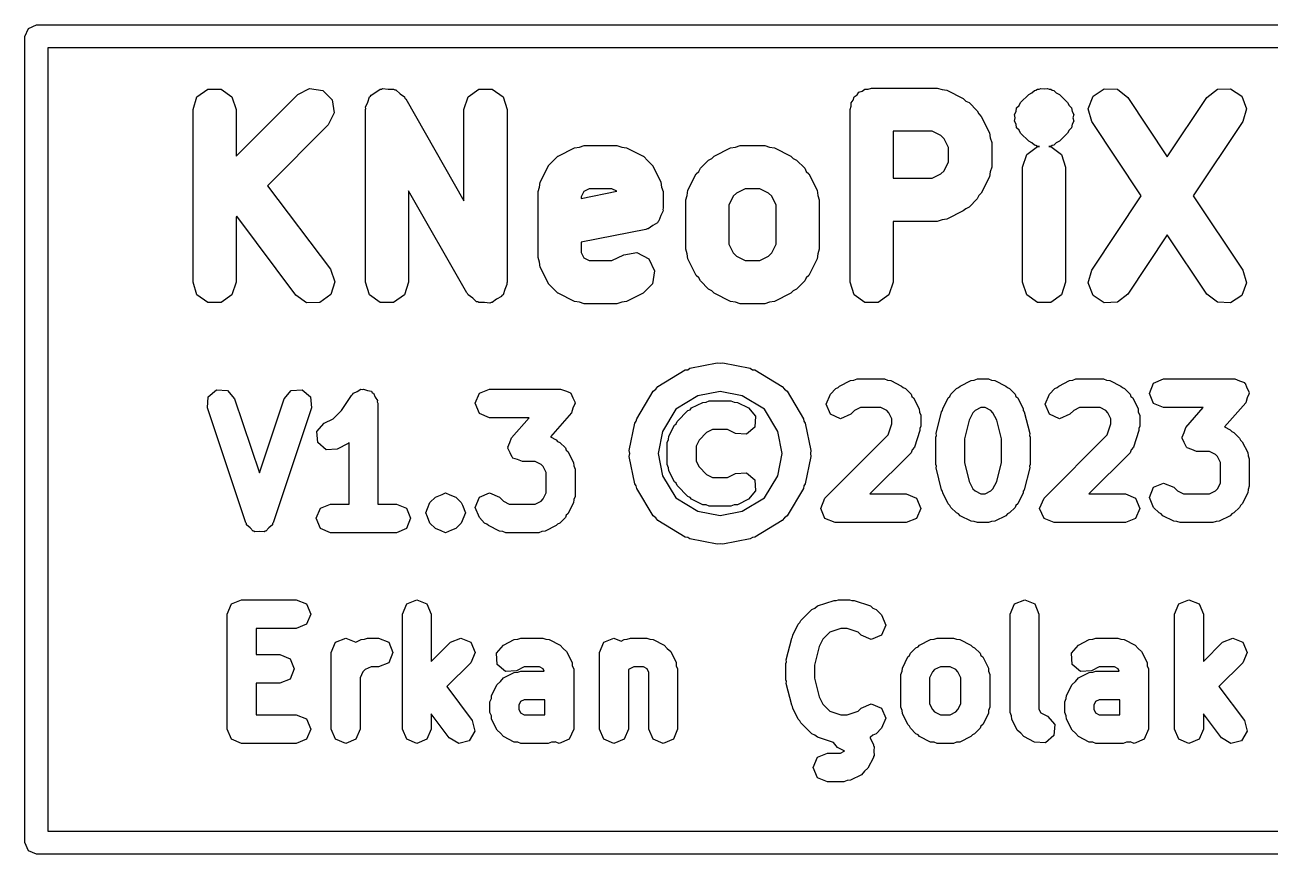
# Model space of a CAD drawing. Extents: x 111.8 to 136.4, y -131 to -94.3.
# Drawn here: x 119.73 to 125.15, y -110.8 to -107.19 of the extents above; entities that cross this region are included whole.
import ezdxf

# ---------------------------------------------------------------- set-up
doc = ezdxf.new("R2010")
doc.units = 0
doc.layers.add('BLACK', color=7, linetype='CONTINUOUS')

msp = doc.modelspace()

# ---------------------------------------------------------------- linework, layer by layer
at = {"layer": 'BLACK', "linetype": 'CONTINUOUS'}
for p, q in [((119.75, -107.206), (119.785, -107.191)), ((119.785, -107.191), (128.4, -107.191)), ((119.735, -107.241), (119.75, -107.206)), ((119.735, -110.746), (119.735, -107.241)), ((119.835, -107.291), (119.835, -110.696)), ((128.35, -107.291), (119.835, -107.291)), ((120.922, -107.493), (120.973, -107.467)), ((120.973, -107.467), (121.03, -107.476)), ((121.286, -107.47), (121.29, -107.467)), ((121.29, -107.467), (121.314, -107.47)), ((123.402, -107.47), (123.416, -107.466)), ((123.416, -107.466), (123.702, -107.466)), ((123.702, -107.466), (123.723, -107.472)), ((124.145, -107.47), (124.152, -107.467)), ((124.152, -107.467), (124.166, -107.469)), ((124.166, -107.469), (124.181, -107.467)), ((124.181, -107.467), (124.188, -107.47)), ((120.466, -107.559), (120.483, -107.504)), ((120.483, -107.504), (120.53, -107.47)), ((120.53, -107.47), (120.588, -107.47)), ((120.588, -107.47), (120.635, -107.504)), ((120.635, -107.504), (120.653, -107.559)), ((120.653, -107.762), (120.922, -107.493)), ((121.03, -107.476), (121.071, -107.517)), ((121.071, -107.517), (121.08, -107.574)), ((121.226, -107.527), (121.233, -107.504)), ((121.233, -107.504), (121.238, -107.501)), ((121.238, -107.501), (121.24, -107.496)), ((121.24, -107.496), (121.261, -107.484)), ((121.261, -107.484), (121.28, -107.47)), ((121.28, -107.47), (121.286, -107.47)), ((121.314, -107.47), (121.338, -107.47)), ((121.338, -107.47), (121.343, -107.473)), ((121.343, -107.473), (121.348, -107.474)), ((121.348, -107.474), (121.366, -107.49)), ((121.366, -107.49), (121.385, -107.504)), ((121.385, -107.504), (121.387, -107.509)), ((121.387, -107.509), (121.391, -107.513)), ((121.391, -107.513), (121.644, -107.956)), ((121.644, -107.559), (121.662, -107.504)), ((121.662, -107.504), (121.709, -107.47)), ((121.709, -107.47), (121.767, -107.47)), ((121.767, -107.47), (121.814, -107.504)), ((121.814, -107.504), (121.832, -107.559)), ((123.327, -107.53), (123.336, -107.518)), ((123.336, -107.518), (123.341, -107.504)), ((123.341, -107.504), (123.353, -107.495)), ((123.353, -107.495), (123.361, -107.483)), ((123.361, -107.483), (123.375, -107.479)), ((123.375, -107.479), (123.387, -107.47)), ((123.387, -107.47), (123.402, -107.47)), ((123.723, -107.472), (123.744, -107.475)), ((123.744, -107.475), (123.815, -107.511)), ((123.815, -107.511), (123.826, -107.522)), ((123.826, -107.522), (123.84, -107.529)), ((124.064, -107.529), (124.1, -107.493)), ((124.1, -107.493), (124.113, -107.486)), ((124.113, -107.486), (124.124, -107.476)), ((124.124, -107.476), (124.131, -107.475)), ((124.131, -107.475), (124.137, -107.47)), ((124.137, -107.47), (124.145, -107.47)), ((124.188, -107.47), (124.195, -107.47)), ((124.195, -107.47), (124.202, -107.475)), ((124.202, -107.475), (124.209, -107.476)), ((124.209, -107.476), (124.219, -107.486)), ((124.219, -107.486), (124.233, -107.493)), ((124.233, -107.493), (124.268, -107.529)), ((124.358, -107.556), (124.379, -107.501)), ((124.379, -107.501), (124.427, -107.469)), ((124.427, -107.469), (124.485, -107.471)), ((124.485, -107.471), (124.53, -107.507)), ((124.53, -107.507), (124.702, -107.765)), ((124.702, -107.765), (124.874, -107.507)), ((124.874, -107.507), (124.92, -107.471)), ((124.92, -107.471), (124.977, -107.469)), ((124.977, -107.469), (125.026, -107.501)), ((125.026, -107.501), (125.046, -107.556)), ((120.466, -108.309), (120.466, -107.559)), ((120.653, -107.559), (120.653, -107.762)), ((121.08, -107.574), (121.054, -107.626)), ((121.216, -107.549), (121.226, -107.527)), ((121.217, -107.554), (121.216, -107.549)), ((121.216, -107.559), (121.217, -107.554)), ((121.216, -108.309), (121.216, -107.559)), ((121.644, -107.956), (121.644, -107.559)), ((121.832, -107.559), (121.832, -108.309)), ((123.323, -107.559), (123.327, -107.545)), ((123.323, -108.309), (123.323, -107.559)), ((123.327, -107.545), (123.327, -107.53)), ((123.84, -107.529), (123.876, -107.564)), ((123.876, -107.564), (123.882, -107.578)), ((124.038, -107.58), (124.045, -107.567)), ((124.045, -107.567), (124.047, -107.552)), ((124.047, -107.552), (124.058, -107.542)), ((124.058, -107.542), (124.064, -107.529)), ((124.268, -107.529), (124.275, -107.542)), ((124.275, -107.542), (124.286, -107.552)), ((124.286, -107.552), (124.288, -107.567)), ((124.288, -107.567), (124.295, -107.58)), ((124.374, -107.611), (124.358, -107.556)), ((125.046, -107.556), (125.03, -107.611)), ((121.054, -107.626), (120.79, -107.89)), ((123.882, -107.578), (123.893, -107.589)), ((123.893, -107.589), (123.929, -107.66)), ((124.04, -107.595), (124.038, -107.58)), ((124.038, -107.61), (124.04, -107.595)), ((124.045, -107.623), (124.038, -107.61)), ((124.047, -107.638), (124.045, -107.623)), ((124.288, -107.623), (124.286, -107.638)), ((124.295, -107.61), (124.288, -107.623)), ((124.295, -107.58), (124.292, -107.595)), ((124.292, -107.595), (124.295, -107.61)), ((124.589, -107.934), (124.374, -107.611)), ((125.03, -107.611), (124.815, -107.934)), ((123.51, -107.653), (123.51, -107.858)), ((123.68, -107.653), (123.51, -107.653)), ((123.718, -107.672), (123.68, -107.653)), ((123.732, -107.686), (123.718, -107.672)), ((123.929, -107.66), (123.932, -107.682)), ((123.932, -107.682), (123.939, -107.702)), ((124.058, -107.648), (124.047, -107.638)), ((124.064, -107.661), (124.058, -107.648)), ((124.1, -107.697), (124.064, -107.661)), ((124.268, -107.661), (124.233, -107.697)), ((124.275, -107.648), (124.268, -107.661)), ((124.286, -107.638), (124.275, -107.648)), ((122.053, -107.761), (122.124, -107.725)), ((122.124, -107.725), (122.146, -107.722)), ((122.146, -107.722), (122.166, -107.716)), ((122.166, -107.716), (122.309, -107.716)), ((122.309, -107.716), (122.33, -107.722)), ((122.33, -107.722), (122.351, -107.725)), ((122.351, -107.725), (122.423, -107.761)), ((122.732, -107.761), (122.803, -107.725)), ((122.803, -107.725), (122.824, -107.722)), ((122.824, -107.722), (122.845, -107.716)), ((122.845, -107.716), (122.952, -107.716)), ((122.952, -107.716), (122.973, -107.722)), ((122.973, -107.722), (122.994, -107.725)), ((122.994, -107.725), (123.065, -107.761)), ((123.751, -107.724), (123.732, -107.686)), ((123.751, -107.787), (123.751, -107.724)), ((123.939, -107.702), (123.939, -107.809)), ((124.091, -107.754), (124.137, -107.72)), ((124.113, -107.704), (124.1, -107.697)), ((124.124, -107.714), (124.113, -107.704)), ((124.131, -107.715), (124.124, -107.714)), ((124.137, -107.72), (124.131, -107.715)), ((124.137, -107.72), (124.146, -107.72)), ((124.145, -107.72), (124.137, -107.72)), ((124.146, -107.72), (124.145, -107.72)), ((124.188, -107.72), (124.187, -107.72)), ((124.187, -107.72), (124.195, -107.72)), ((124.195, -107.72), (124.188, -107.72)), ((124.202, -107.715), (124.195, -107.72)), ((124.195, -107.72), (124.242, -107.754)), ((124.209, -107.714), (124.202, -107.715)), ((124.219, -107.704), (124.209, -107.714)), ((124.233, -107.697), (124.219, -107.704)), ((122.012, -107.802), (122.032, -107.782)), ((122.032, -107.782), (122.052, -107.762)), ((122.052, -107.762), (122.053, -107.762)), ((122.053, -107.762), (122.053, -107.761)), ((122.423, -107.761), (122.423, -107.762)), ((122.423, -107.762), (122.424, -107.762)), ((122.424, -107.762), (122.444, -107.782)), ((122.444, -107.782), (122.464, -107.802)), ((122.672, -107.814), (122.707, -107.779)), ((122.707, -107.779), (122.721, -107.772)), ((122.721, -107.772), (122.732, -107.761)), ((123.065, -107.761), (123.076, -107.772)), ((123.076, -107.772), (123.09, -107.779)), ((123.09, -107.779), (123.126, -107.814)), ((123.732, -107.825), (123.751, -107.787)), ((124.073, -107.809), (124.091, -107.754)), ((124.242, -107.754), (124.26, -107.809)), ((121.975, -107.875), (122.011, -107.803)), ((122.011, -107.803), (122.012, -107.803)), ((122.012, -107.803), (122.012, -107.802)), ((122.464, -107.802), (122.464, -107.803)), ((122.464, -107.803), (122.465, -107.803)), ((122.465, -107.803), (122.5, -107.875)), ((122.618, -107.91), (122.654, -107.839)), ((122.654, -107.839), (122.665, -107.828)), ((122.665, -107.828), (122.672, -107.814)), ((123.126, -107.814), (123.132, -107.828)), ((123.132, -107.828), (123.143, -107.839)), ((123.143, -107.839), (123.179, -107.91)), ((123.68, -107.858), (123.718, -107.839)), ((123.718, -107.839), (123.732, -107.825)), ((123.932, -107.83), (123.929, -107.851)), ((123.939, -107.809), (123.932, -107.83)), ((124.073, -108.309), (124.073, -107.809)), ((124.26, -107.809), (124.26, -108.309)), ((120.79, -107.89), (121.063, -108.253)), ((121.966, -107.916), (121.972, -107.896)), ((121.972, -107.896), (121.975, -107.875)), ((122.5, -107.875), (122.503, -107.896)), ((122.503, -107.896), (122.51, -107.916)), ((123.51, -107.858), (123.68, -107.858)), ((123.929, -107.851), (123.893, -107.923)), ((121.656, -108.356), (121.403, -107.912)), ((121.403, -107.912), (121.403, -108.309)), ((121.966, -108.202), (121.966, -107.916)), ((122.153, -107.945), (122.309, -107.914)), ((122.165, -107.915), (122.153, -107.939)), ((122.153, -107.939), (122.153, -107.945)), ((122.189, -107.903), (122.165, -107.915)), ((122.287, -107.903), (122.189, -107.903)), ((122.309, -107.914), (122.287, -107.903)), ((122.51, -107.916), (122.51, -107.988)), ((122.608, -107.952), (122.615, -107.932)), ((122.608, -108.166), (122.608, -107.952)), ((122.615, -107.932), (122.618, -107.91)), ((122.815, -107.936), (122.796, -107.974)), ((122.829, -107.922), (122.815, -107.936)), ((122.867, -107.903), (122.829, -107.922)), ((122.93, -107.903), (122.867, -107.903)), ((122.968, -107.922), (122.93, -107.903)), ((122.982, -107.936), (122.968, -107.922)), ((123.001, -107.974), (122.982, -107.936)), ((123.179, -107.91), (123.182, -107.932)), ((123.182, -107.932), (123.189, -107.952)), ((123.189, -107.952), (123.189, -108.166)), ((123.876, -107.947), (123.84, -107.983)), ((123.882, -107.933), (123.876, -107.947)), ((123.893, -107.923), (123.882, -107.933)), ((124.374, -108.257), (124.589, -107.934)), ((124.815, -107.934), (125.03, -108.257)), ((122.51, -107.999), (122.5, -108.02)), ((122.51, -107.988), (122.508, -107.993)), ((122.508, -107.993), (122.51, -107.999)), ((122.796, -107.974), (122.796, -108.144)), ((123.001, -108.144), (123.001, -107.974)), ((123.815, -108), (123.744, -108.036)), ((123.826, -107.99), (123.815, -108)), ((123.84, -107.983), (123.826, -107.99)), ((120.656, -108.023), (120.653, -108.027)), ((120.653, -108.027), (120.653, -108.309)), ((120.913, -108.366), (120.656, -108.023)), ((122.465, -108.063), (122.445, -108.077)), ((122.485, -108.051), (122.465, -108.063)), ((122.488, -108.046), (122.485, -108.051)), ((122.492, -108.043), (122.488, -108.046)), ((122.5, -108.02), (122.492, -108.043)), ((123.702, -108.046), (123.51, -108.046)), ((123.51, -108.046), (123.51, -108.309)), ((123.723, -108.039), (123.702, -108.046)), ((123.744, -108.036), (123.723, -108.039)), ((122.435, -108.08), (122.153, -108.136)), ((122.44, -108.077), (122.435, -108.08)), ((122.445, -108.077), (122.44, -108.077)), ((124.702, -108.103), (124.53, -108.361)), ((124.874, -108.361), (124.702, -108.103)), ((122.153, -108.136), (122.153, -108.18)), ((122.615, -108.187), (122.608, -108.166)), ((122.796, -108.144), (122.815, -108.182)), ((122.982, -108.182), (123.001, -108.144)), ((123.189, -108.166), (123.182, -108.187)), ((121.972, -108.223), (121.966, -108.202)), ((121.975, -108.244), (121.972, -108.223)), ((122.153, -108.18), (122.165, -108.204)), ((122.165, -108.204), (122.189, -108.216)), ((122.189, -108.216), (122.287, -108.216)), ((122.287, -108.216), (122.339, -108.19)), ((122.339, -108.19), (122.396, -108.181)), ((122.396, -108.181), (122.448, -108.208)), ((122.448, -108.208), (122.473, -108.26)), ((122.618, -108.208), (122.615, -108.187)), ((122.654, -108.28), (122.618, -108.208)), ((122.815, -108.182), (122.829, -108.197)), ((122.829, -108.197), (122.867, -108.216)), ((122.867, -108.216), (122.93, -108.216)), ((122.93, -108.216), (122.968, -108.197)), ((122.968, -108.197), (122.982, -108.182)), ((123.179, -108.208), (123.143, -108.28)), ((123.182, -108.187), (123.179, -108.208)), ((121.063, -108.253), (121.082, -108.308)), ((122.011, -108.315), (121.975, -108.244)), ((122.473, -108.26), (122.464, -108.317)), ((122.665, -108.291), (122.654, -108.28)), ((123.143, -108.28), (123.132, -108.291)), ((124.358, -108.313), (124.374, -108.257)), ((125.03, -108.257), (125.046, -108.313)), ((120.483, -108.364), (120.466, -108.309)), ((120.653, -108.309), (120.635, -108.364)), ((121.082, -108.308), (121.065, -108.363)), ((121.233, -108.364), (121.216, -108.309)), ((121.403, -108.309), (121.385, -108.364)), ((121.831, -108.319), (121.821, -108.341)), ((121.832, -108.309), (121.83, -108.314)), ((121.83, -108.314), (121.831, -108.319)), ((122.012, -108.316), (122.011, -108.315)), ((122.012, -108.317), (122.012, -108.316)), ((122.032, -108.337), (122.012, -108.317)), ((122.464, -108.317), (122.423, -108.357)), ((122.672, -108.304), (122.665, -108.291)), ((122.707, -108.34), (122.672, -108.304)), ((123.126, -108.304), (123.09, -108.34)), ((123.132, -108.291), (123.126, -108.304)), ((123.341, -108.364), (123.323, -108.309)), ((123.51, -108.309), (123.492, -108.364)), ((124.091, -108.364), (124.073, -108.309)), ((124.26, -108.309), (124.242, -108.364)), ((124.379, -108.367), (124.358, -108.313)), ((125.046, -108.313), (125.026, -108.367)), ((120.53, -108.398), (120.483, -108.364)), ((120.635, -108.364), (120.588, -108.398)), ((120.96, -108.399), (120.913, -108.366)), ((121.065, -108.363), (121.018, -108.398)), ((121.28, -108.398), (121.233, -108.364)), ((121.385, -108.364), (121.338, -108.398)), ((121.66, -108.359), (121.656, -108.356)), ((121.662, -108.364), (121.66, -108.359)), ((121.682, -108.379), (121.662, -108.364)), ((121.699, -108.395), (121.682, -108.379)), ((121.786, -108.384), (121.767, -108.398)), ((121.807, -108.372), (121.786, -108.384)), ((121.809, -108.367), (121.807, -108.372)), ((121.814, -108.364), (121.809, -108.367)), ((121.821, -108.341), (121.814, -108.364)), ((122.052, -108.357), (122.032, -108.337)), ((122.053, -108.357), (122.052, -108.357)), ((122.125, -108.393), (122.053, -108.357)), ((122.053, -108.357), (122.053, -108.357)), ((122.423, -108.357), (122.351, -108.393)), ((122.721, -108.347), (122.707, -108.34)), ((122.732, -108.357), (122.721, -108.347)), ((122.803, -108.393), (122.732, -108.357)), ((123.065, -108.357), (122.994, -108.393)), ((123.076, -108.347), (123.065, -108.357)), ((123.09, -108.34), (123.076, -108.347)), ((123.387, -108.398), (123.341, -108.364)), ((123.492, -108.364), (123.445, -108.398)), ((124.137, -108.398), (124.091, -108.364)), ((124.242, -108.364), (124.195, -108.398)), ((124.427, -108.4), (124.379, -108.367)), ((124.53, -108.361), (124.485, -108.397)), ((124.92, -108.397), (124.874, -108.361)), ((125.026, -108.367), (124.977, -108.4)), ((120.588, -108.398), (120.53, -108.398)), ((121.018, -108.398), (120.96, -108.399)), ((121.338, -108.398), (121.28, -108.398)), ((121.705, -108.395), (121.699, -108.395)), ((121.709, -108.398), (121.705, -108.395)), ((121.733, -108.398), (121.709, -108.398)), ((121.757, -108.401), (121.733, -108.398)), ((121.762, -108.398), (121.757, -108.401)), ((121.767, -108.398), (121.762, -108.398)), ((122.146, -108.396), (122.125, -108.393)), ((122.166, -108.403), (122.146, -108.396)), ((122.309, -108.403), (122.166, -108.403)), ((122.33, -108.396), (122.309, -108.403)), ((122.351, -108.393), (122.33, -108.396)), ((122.824, -108.396), (122.803, -108.393)), ((122.845, -108.403), (122.824, -108.396)), ((122.952, -108.403), (122.845, -108.403)), ((122.973, -108.396), (122.952, -108.403)), ((122.994, -108.393), (122.973, -108.396)), ((123.445, -108.398), (123.387, -108.398)), ((124.195, -108.398), (124.137, -108.398)), ((124.485, -108.397), (124.427, -108.4)), ((124.977, -108.4), (124.92, -108.397)), ((122.487, -108.763), (122.606, -108.691)), ((122.606, -108.691), (122.617, -108.69)), ((122.617, -108.69), (122.626, -108.684)), ((122.626, -108.684), (122.745, -108.66)), ((122.745, -108.66), (122.758, -108.662)), ((122.758, -108.662), (122.77, -108.66)), ((122.77, -108.66), (122.889, -108.684)), ((122.889, -108.684), (122.898, -108.69)), ((122.898, -108.69), (122.909, -108.691)), ((122.909, -108.691), (123.028, -108.763)), ((122.478, -108.775), (122.487, -108.763)), ((123.028, -108.763), (123.037, -108.775)), ((123.271, -108.768), (123.277, -108.761)), ((123.277, -108.761), (123.325, -108.737)), ((123.325, -108.737), (123.339, -108.736)), ((123.339, -108.736), (123.353, -108.73)), ((123.353, -108.73), (123.472, -108.73)), ((123.472, -108.73), (123.485, -108.736)), ((123.485, -108.736), (123.5, -108.737)), ((123.5, -108.737), (123.547, -108.761)), ((123.547, -108.761), (123.554, -108.768)), ((123.794, -108.768), (123.801, -108.761)), ((123.801, -108.761), (123.849, -108.737)), ((123.849, -108.737), (123.863, -108.736)), ((123.863, -108.736), (123.877, -108.73)), ((123.877, -108.73), (123.924, -108.73)), ((123.924, -108.73), (123.938, -108.736)), ((123.938, -108.736), (123.952, -108.737)), ((123.952, -108.737), (124, -108.761)), ((124, -108.761), (124.007, -108.768)), ((124.223, -108.768), (124.23, -108.761)), ((124.23, -108.761), (124.277, -108.737)), ((124.277, -108.737), (124.292, -108.736)), ((124.292, -108.736), (124.305, -108.73)), ((124.305, -108.73), (124.424, -108.73)), ((124.424, -108.73), (124.438, -108.736)), ((124.438, -108.736), (124.452, -108.737)), ((124.452, -108.737), (124.5, -108.761)), ((124.5, -108.761), (124.507, -108.768)), ((124.624, -108.793), (124.642, -108.748)), ((124.642, -108.748), (124.686, -108.73)), ((124.686, -108.73), (124.996, -108.73)), ((124.996, -108.73), (125.016, -108.739)), ((125.016, -108.739), (125.037, -108.746)), ((125.037, -108.746), (125.038, -108.748)), ((125.038, -108.748), (125.04, -108.748)), ((125.04, -108.748), (125.048, -108.769)), ((120.529, -108.856), (120.532, -108.808)), ((120.532, -108.808), (120.568, -108.777)), ((120.568, -108.777), (120.616, -108.78)), ((120.616, -108.78), (120.647, -108.816)), ((120.647, -108.816), (120.755, -109.139)), ((120.755, -109.139), (120.862, -108.816)), ((120.862, -108.816), (120.893, -108.78)), ((120.893, -108.78), (120.941, -108.777)), ((120.941, -108.777), (120.977, -108.808)), ((120.977, -108.808), (120.981, -108.856)), ((121.111, -108.868), (121.155, -108.802)), ((121.155, -108.802), (121.16, -108.798)), ((121.16, -108.798), (121.163, -108.792)), ((121.163, -108.792), (121.18, -108.785)), ((121.18, -108.785), (121.195, -108.775)), ((121.195, -108.775), (121.201, -108.776)), ((121.201, -108.776), (121.207, -108.774)), ((121.207, -108.774), (121.224, -108.781)), ((121.224, -108.781), (121.242, -108.784)), ((121.242, -108.784), (121.245, -108.79)), ((121.245, -108.79), (121.251, -108.792)), ((121.251, -108.792), (121.258, -108.809)), ((121.258, -108.809), (121.268, -108.824)), ((121.692, -108.836), (121.711, -108.792)), ((121.711, -108.792), (121.755, -108.774)), ((121.755, -108.774), (122.064, -108.774)), ((122.064, -108.774), (122.085, -108.782)), ((122.085, -108.782), (122.105, -108.789)), ((122.105, -108.789), (122.106, -108.791)), ((122.106, -108.791), (122.108, -108.792)), ((122.108, -108.792), (122.117, -108.812)), ((122.117, -108.812), (122.127, -108.832)), ((122.395, -108.903), (122.466, -108.784)), ((122.466, -108.784), (122.478, -108.775)), ((122.661, -108.804), (122.565, -108.862)), ((122.758, -108.785), (122.661, -108.804)), ((122.854, -108.804), (122.758, -108.785)), ((122.95, -108.862), (122.854, -108.804)), ((123.037, -108.775), (123.049, -108.784)), ((123.049, -108.784), (123.121, -108.903)), ((123.219, -108.84), (123.237, -108.796)), ((123.237, -108.796), (123.261, -108.772)), ((123.261, -108.772), (123.271, -108.768)), ((123.554, -108.768), (123.564, -108.772)), ((123.564, -108.772), (123.588, -108.796)), ((123.588, -108.796), (123.591, -108.806)), ((123.591, -108.806), (123.599, -108.812)), ((123.599, -108.812), (123.623, -108.86)), ((123.726, -108.86), (123.749, -108.812)), ((123.749, -108.812), (123.757, -108.806)), ((123.757, -108.806), (123.761, -108.796)), ((123.761, -108.796), (123.785, -108.772)), ((123.785, -108.772), (123.794, -108.768)), ((124.007, -108.768), (124.016, -108.772)), ((124.016, -108.772), (124.04, -108.796)), ((124.04, -108.796), (124.044, -108.806)), ((124.044, -108.806), (124.052, -108.812)), ((124.052, -108.812), (124.075, -108.86)), ((124.171, -108.84), (124.19, -108.796)), ((124.19, -108.796), (124.213, -108.772)), ((124.213, -108.772), (124.223, -108.768)), ((124.507, -108.768), (124.516, -108.772)), ((124.516, -108.772), (124.54, -108.796)), ((124.54, -108.796), (124.544, -108.806)), ((124.544, -108.806), (124.552, -108.812)), ((124.552, -108.812), (124.575, -108.86)), ((124.642, -108.837), (124.624, -108.793)), ((125.05, -108.813), (125.043, -108.834)), ((125.048, -108.769), (125.058, -108.788)), ((125.058, -108.793), (125.05, -108.813)), ((125.058, -108.788), (125.057, -108.791)), ((125.057, -108.791), (125.058, -108.793)), ((120.695, -109.356), (120.529, -108.856)), ((120.981, -108.856), (120.814, -109.356)), ((121.075, -108.904), (121.111, -108.868)), ((121.268, -108.824), (121.267, -108.83)), ((121.267, -108.83), (121.27, -108.836)), ((121.27, -108.836), (121.27, -109.274)), ((121.711, -108.88), (121.692, -108.836)), ((122.118, -108.857), (122.111, -108.877)), ((122.127, -108.836), (122.118, -108.857)), ((122.127, -108.832), (122.126, -108.834)), ((122.126, -108.834), (122.127, -108.836)), ((122.565, -108.862), (122.507, -108.958)), ((122.571, -108.915), (122.618, -108.868)), ((122.618, -108.868), (122.628, -108.864)), ((122.628, -108.864), (122.634, -108.856)), ((122.634, -108.856), (122.682, -108.832)), ((122.682, -108.832), (122.697, -108.831)), ((122.697, -108.831), (122.71, -108.825)), ((122.71, -108.825), (122.805, -108.825)), ((122.805, -108.825), (122.819, -108.831)), ((122.819, -108.831), (122.833, -108.832)), ((122.833, -108.832), (122.881, -108.856)), ((122.881, -108.856), (122.912, -108.892)), ((123.008, -108.958), (122.95, -108.862)), ((123.237, -108.884), (123.219, -108.84)), ((123.342, -108.868), (123.326, -108.884)), ((123.368, -108.855), (123.342, -108.868)), ((123.457, -108.855), (123.368, -108.855)), ((123.483, -108.868), (123.457, -108.855)), ((123.492, -108.877), (123.483, -108.868)), ((123.623, -108.86), (123.624, -108.874)), ((123.624, -108.874), (123.63, -108.888)), ((123.697, -108.968), (123.721, -108.873)), ((123.721, -108.873), (123.725, -108.867)), ((123.725, -108.867), (123.726, -108.86)), ((123.866, -108.868), (123.857, -108.877)), ((123.891, -108.855), (123.866, -108.868)), ((123.91, -108.855), (123.891, -108.855)), ((123.935, -108.868), (123.91, -108.855)), ((123.944, -108.877), (123.935, -108.868)), ((124.075, -108.86), (124.076, -108.867)), ((124.076, -108.867), (124.08, -108.873)), ((124.08, -108.873), (124.104, -108.968)), ((124.19, -108.884), (124.171, -108.84)), ((124.295, -108.868), (124.278, -108.884)), ((124.32, -108.855), (124.295, -108.868)), ((124.41, -108.855), (124.32, -108.855)), ((124.435, -108.868), (124.41, -108.855)), ((124.444, -108.877), (124.435, -108.868)), ((124.575, -108.86), (124.576, -108.874)), ((124.576, -108.874), (124.582, -108.888)), ((124.686, -108.855), (124.642, -108.837)), ((124.858, -108.855), (124.686, -108.855)), ((124.782, -108.942), (124.858, -108.855)), ((125.043, -108.834), (124.951, -108.939)), ((121.005, -108.959), (121.036, -108.923)), ((121.036, -108.923), (121.075, -108.904)), ((121.755, -108.899), (121.711, -108.88)), ((121.927, -108.899), (121.755, -108.899)), ((121.851, -108.986), (121.927, -108.899)), ((122.111, -108.877), (122.02, -108.982)), ((122.363, -109.042), (122.387, -108.923)), ((122.387, -108.923), (122.393, -108.914)), ((122.393, -108.914), (122.395, -108.903)), ((122.559, -108.931), (122.567, -108.925)), ((122.567, -108.925), (122.571, -108.915)), ((122.912, -108.892), (122.909, -108.94)), ((123.121, -108.903), (123.122, -108.914)), ((123.122, -108.914), (123.128, -108.923)), ((123.128, -108.923), (123.152, -109.042)), ((123.281, -108.903), (123.237, -108.884)), ((123.326, -108.884), (123.281, -108.903)), ((123.489, -108.973), (123.505, -108.925)), ((123.505, -108.903), (123.492, -108.877)), ((123.505, -108.925), (123.505, -108.903)), ((123.63, -108.888), (123.63, -108.936)), ((123.84, -108.91), (123.82, -108.991)), ((123.857, -108.877), (123.84, -108.91)), ((123.961, -108.91), (123.944, -108.877)), ((123.981, -108.991), (123.961, -108.91)), ((124.234, -108.903), (124.19, -108.884)), ((124.278, -108.884), (124.234, -108.903)), ((124.441, -108.973), (124.457, -108.925)), ((124.457, -108.903), (124.444, -108.877)), ((124.457, -108.925), (124.457, -108.903)), ((124.582, -108.888), (124.582, -108.936)), ((121.008, -109.007), (121.005, -108.959)), ((122.02, -108.982), (122.045, -108.995)), ((122.507, -108.958), (122.488, -109.055)), ((122.534, -108.994), (122.535, -108.979)), ((122.535, -108.979), (122.559, -108.931)), ((122.699, -108.963), (122.666, -108.996)), ((122.725, -108.95), (122.699, -108.963)), ((122.79, -108.95), (122.725, -108.95)), ((122.825, -108.968), (122.79, -108.95)), ((122.873, -108.971), (122.825, -108.968)), ((122.909, -108.94), (122.873, -108.971)), ((123.027, -109.055), (123.008, -108.958)), ((123.213, -109.248), (123.489, -108.973)), ((123.626, -108.955), (123.603, -109.027)), ((123.63, -108.936), (123.626, -108.945)), ((123.626, -108.945), (123.626, -108.955)), ((123.695, -108.983), (123.698, -108.976)), ((123.695, -109.102), (123.695, -108.983)), ((123.698, -108.976), (123.697, -108.968)), ((124.104, -108.968), (124.103, -108.976)), ((124.103, -108.976), (124.106, -108.983)), ((124.106, -108.983), (124.106, -109.102)), ((124.166, -109.248), (124.441, -108.973)), ((124.579, -108.955), (124.555, -109.027)), ((124.582, -108.936), (124.578, -108.945)), ((124.578, -108.945), (124.579, -108.955)), ((124.767, -108.983), (124.775, -108.963)), ((124.767, -108.985), (124.767, -108.983)), ((124.775, -108.963), (124.782, -108.942)), ((124.951, -108.939), (124.976, -108.951)), ((124.976, -108.951), (124.983, -108.959)), ((124.983, -108.959), (124.992, -108.963)), ((124.992, -108.963), (125.016, -108.987)), ((121.045, -109.038), (121.008, -109.007)), ((121.092, -109.035), (121.045, -109.038)), ((121.14, -109.011), (121.092, -109.035)), ((121.145, -109.006), (121.14, -109.011)), ((121.145, -109.274), (121.145, -109.006)), ((121.835, -109.027), (121.844, -109.006)), ((121.836, -109.029), (121.835, -109.027)), ((121.835, -109.031), (121.836, -109.029)), ((121.845, -109.051), (121.835, -109.031)), ((121.844, -109.006), (121.851, -108.986)), ((122.045, -108.995), (122.051, -109.002)), ((122.051, -109.002), (122.061, -109.006)), ((122.061, -109.006), (122.085, -109.03)), ((122.085, -109.03), (122.089, -109.04)), ((122.528, -109.007), (122.534, -108.994)), ((122.528, -109.102), (122.528, -109.007)), ((122.666, -108.996), (122.653, -109.022)), ((122.653, -109.022), (122.653, -109.087)), ((123.603, -109.027), (123.593, -109.038)), ((123.82, -108.991), (123.82, -109.094)), ((123.981, -109.094), (123.981, -108.991)), ((124.555, -109.027), (124.545, -109.038)), ((124.767, -108.987), (124.767, -108.985)), ((124.776, -109.007), (124.767, -108.987)), ((124.785, -109.027), (124.776, -109.007)), ((124.787, -109.028), (124.785, -109.027)), ((124.788, -109.03), (124.787, -109.028)), ((124.809, -109.037), (124.788, -109.03)), ((124.829, -109.046), (124.809, -109.037)), ((125.016, -108.987), (125.02, -108.996)), ((125.02, -108.996), (125.028, -109.003)), ((125.028, -109.003), (125.052, -109.05)), ((121.853, -109.071), (121.845, -109.051)), ((121.855, -109.072), (121.853, -109.071)), ((121.856, -109.074), (121.855, -109.072)), ((121.877, -109.081), (121.856, -109.074)), ((121.898, -109.089), (121.877, -109.081)), ((121.954, -109.089), (121.898, -109.089)), ((121.98, -109.102), (121.954, -109.089)), ((122.089, -109.04), (122.096, -109.046)), ((122.096, -109.046), (122.12, -109.094)), ((122.365, -109.055), (122.363, -109.042)), ((122.363, -109.067), (122.365, -109.055)), ((122.387, -109.186), (122.363, -109.067)), ((122.488, -109.055), (122.507, -109.151)), ((122.653, -109.087), (122.666, -109.113)), ((123.008, -109.151), (123.027, -109.055)), ((123.152, -109.067), (123.128, -109.186)), ((123.152, -109.042), (123.15, -109.055)), ((123.15, -109.055), (123.152, -109.067)), ((123.588, -109.051), (123.409, -109.23)), ((123.593, -109.038), (123.588, -109.051)), ((124.54, -109.051), (124.361, -109.23)), ((124.545, -109.038), (124.54, -109.051)), ((124.886, -109.046), (124.829, -109.046)), ((124.911, -109.058), (124.886, -109.046)), ((124.921, -109.068), (124.911, -109.058)), ((124.933, -109.093), (124.921, -109.068)), ((125.052, -109.05), (125.053, -109.065)), ((125.053, -109.065), (125.058, -109.078)), ((125.058, -109.078), (125.058, -109.197)), ((121.989, -109.111), (121.98, -109.102)), ((122.002, -109.137), (121.989, -109.111)), ((122.002, -109.226), (122.002, -109.137)), ((122.12, -109.094), (122.121, -109.108)), ((122.121, -109.108), (122.127, -109.122)), ((122.127, -109.122), (122.127, -109.241)), ((122.534, -109.116), (122.528, -109.102)), ((122.535, -109.13), (122.534, -109.116)), ((122.559, -109.178), (122.535, -109.13)), ((122.666, -109.113), (122.699, -109.146)), ((122.699, -109.146), (122.725, -109.159)), ((122.79, -109.159), (122.825, -109.142)), ((122.825, -109.142), (122.873, -109.138)), ((122.873, -109.138), (122.909, -109.169)), ((123.698, -109.109), (123.695, -109.102)), ((123.697, -109.117), (123.698, -109.109)), ((123.721, -109.213), (123.697, -109.117)), ((123.82, -109.094), (123.84, -109.176)), ((123.961, -109.176), (123.981, -109.094)), ((124.104, -109.117), (124.08, -109.213)), ((124.106, -109.102), (124.103, -109.109)), ((124.103, -109.109), (124.104, -109.117)), ((124.933, -109.183), (124.933, -109.093)), ((122.393, -109.195), (122.387, -109.186)), ((122.395, -109.206), (122.393, -109.195)), ((122.507, -109.151), (122.565, -109.247)), ((122.567, -109.184), (122.559, -109.178)), ((122.571, -109.194), (122.567, -109.184)), ((122.618, -109.242), (122.571, -109.194)), ((122.725, -109.159), (122.79, -109.159)), ((122.909, -109.169), (122.912, -109.217)), ((122.95, -109.247), (123.008, -109.151)), ((123.122, -109.195), (123.121, -109.206)), ((123.128, -109.186), (123.122, -109.195)), ((123.84, -109.176), (123.857, -109.208)), ((123.944, -109.208), (123.961, -109.176)), ((124.642, -109.201), (124.686, -109.183)), ((124.686, -109.183), (124.73, -109.201)), ((124.921, -109.208), (124.933, -109.183)), ((125.058, -109.197), (125.053, -109.211)), ((121.496, -109.268), (121.52, -109.244)), ((121.52, -109.244), (121.549, -109.232)), ((121.549, -109.232), (121.564, -109.226)), ((121.564, -109.226), (121.564, -109.226)), ((121.564, -109.226), (121.583, -109.234)), ((121.583, -109.234), (121.608, -109.244)), ((121.608, -109.244), (121.632, -109.268)), ((121.692, -109.289), (121.711, -109.244)), ((121.711, -109.244), (121.755, -109.226)), ((121.755, -109.226), (121.799, -109.244)), ((121.799, -109.244), (121.816, -109.261)), ((121.98, -109.261), (121.989, -109.252)), ((121.989, -109.252), (122.002, -109.226)), ((122.121, -109.254), (122.12, -109.269)), ((122.127, -109.241), (122.121, -109.254)), ((122.466, -109.325), (122.395, -109.206)), ((122.565, -109.247), (122.661, -109.305)), ((122.628, -109.246), (122.618, -109.242)), ((122.634, -109.253), (122.628, -109.246)), ((122.682, -109.277), (122.634, -109.253)), ((122.881, -109.253), (122.833, -109.277)), ((122.854, -109.305), (122.95, -109.247)), ((122.912, -109.217), (122.881, -109.253)), ((123.121, -109.206), (123.049, -109.325)), ((123.195, -109.293), (123.213, -109.248)), ((123.409, -109.23), (123.567, -109.23)), ((123.567, -109.23), (123.611, -109.248)), ((123.611, -109.248), (123.63, -109.293)), ((123.725, -109.218), (123.721, -109.213)), ((123.726, -109.225), (123.725, -109.218)), ((123.749, -109.273), (123.726, -109.225)), ((123.857, -109.208), (123.866, -109.217)), ((123.866, -109.217), (123.891, -109.23)), ((123.891, -109.23), (123.91, -109.23)), ((123.91, -109.23), (123.935, -109.217)), ((123.935, -109.217), (123.944, -109.208)), ((124.075, -109.225), (124.052, -109.273)), ((124.076, -109.218), (124.075, -109.225)), ((124.08, -109.213), (124.076, -109.218)), ((124.147, -109.293), (124.166, -109.248)), ((124.361, -109.23), (124.52, -109.23)), ((124.52, -109.23), (124.564, -109.248)), ((124.564, -109.248), (124.582, -109.293)), ((124.624, -109.245), (124.642, -109.201)), ((124.642, -109.289), (124.624, -109.245)), ((124.73, -109.201), (124.747, -109.217)), ((124.747, -109.217), (124.772, -109.23)), ((124.772, -109.23), (124.886, -109.23)), ((124.886, -109.23), (124.911, -109.217)), ((124.911, -109.217), (124.921, -109.208)), ((125.052, -109.225), (125.028, -109.273)), ((125.053, -109.211), (125.052, -109.225)), ((121.002, -109.336), (121.02, -109.292)), ((121.02, -109.292), (121.064, -109.274)), ((121.064, -109.274), (121.145, -109.274)), ((121.27, -109.274), (121.35, -109.274)), ((121.35, -109.274), (121.394, -109.292)), ((121.394, -109.292), (121.412, -109.336)), ((121.478, -109.312), (121.486, -109.293)), ((121.486, -109.293), (121.496, -109.268)), ((121.632, -109.268), (121.632, -109.268)), ((121.632, -109.268), (121.632, -109.268)), ((121.632, -109.268), (121.637, -109.279)), ((121.637, -109.279), (121.651, -109.312)), ((121.711, -109.333), (121.692, -109.289)), ((121.816, -109.261), (121.841, -109.274)), ((121.841, -109.274), (121.954, -109.274)), ((121.954, -109.274), (121.98, -109.261)), ((122.12, -109.269), (122.096, -109.317)), ((122.661, -109.305), (122.758, -109.324)), ((122.697, -109.278), (122.682, -109.277)), ((122.71, -109.284), (122.697, -109.278)), ((122.805, -109.284), (122.71, -109.284)), ((122.758, -109.324), (122.854, -109.305)), ((122.819, -109.278), (122.805, -109.284)), ((122.833, -109.277), (122.819, -109.278)), ((123.213, -109.337), (123.195, -109.293)), ((123.63, -109.293), (123.611, -109.337)), ((123.757, -109.28), (123.749, -109.273)), ((123.761, -109.289), (123.757, -109.28)), ((123.785, -109.313), (123.761, -109.289)), ((124.04, -109.289), (124.016, -109.313)), ((124.044, -109.28), (124.04, -109.289)), ((124.052, -109.273), (124.044, -109.28)), ((124.166, -109.337), (124.147, -109.293)), ((124.582, -109.293), (124.564, -109.337)), ((124.666, -109.313), (124.642, -109.289)), ((125.016, -109.289), (124.992, -109.313)), ((125.02, -109.28), (125.016, -109.289)), ((125.028, -109.273), (125.02, -109.28)), ((120.699, -109.359), (120.695, -109.356)), ((120.699, -109.364), (120.699, -109.359)), ((120.814, -109.356), (120.811, -109.359)), ((120.811, -109.359), (120.811, -109.364)), ((121.02, -109.38), (121.002, -109.336)), ((121.412, -109.336), (121.394, -109.38)), ((121.485, -109.33), (121.478, -109.312)), ((121.478, -109.312), (121.478, -109.312)), ((121.496, -109.357), (121.485, -109.33)), ((121.52, -109.38), (121.496, -109.357)), ((121.632, -109.357), (121.608, -109.38)), ((121.651, -109.312), (121.632, -109.357)), ((121.632, -109.357), (121.632, -109.357)), ((121.632, -109.357), (121.632, -109.357)), ((121.734, -109.357), (121.711, -109.333)), ((121.744, -109.361), (121.734, -109.357)), ((121.751, -109.368), (121.744, -109.361)), ((122.051, -109.361), (122.045, -109.368)), ((122.061, -109.357), (122.051, -109.361)), ((122.085, -109.333), (122.061, -109.357)), ((122.089, -109.323), (122.085, -109.333)), ((122.096, -109.317), (122.089, -109.323)), ((122.478, -109.334), (122.466, -109.325)), ((122.487, -109.346), (122.478, -109.334)), ((122.606, -109.418), (122.487, -109.346)), ((123.028, -109.346), (122.909, -109.418)), ((123.037, -109.334), (123.028, -109.346)), ((123.049, -109.325), (123.037, -109.334)), ((123.258, -109.355), (123.213, -109.337)), ((123.567, -109.355), (123.258, -109.355)), ((123.611, -109.337), (123.567, -109.355)), ((123.794, -109.317), (123.785, -109.313)), ((123.801, -109.325), (123.794, -109.317)), ((123.849, -109.349), (123.801, -109.325)), ((123.863, -109.35), (123.849, -109.349)), ((123.877, -109.355), (123.863, -109.35)), ((123.924, -109.355), (123.877, -109.355)), ((123.938, -109.35), (123.924, -109.355)), ((123.952, -109.349), (123.938, -109.35)), ((124, -109.325), (123.952, -109.349)), ((124.007, -109.317), (124, -109.325)), ((124.016, -109.313), (124.007, -109.317)), ((124.21, -109.355), (124.166, -109.337)), ((124.52, -109.355), (124.21, -109.355)), ((124.564, -109.337), (124.52, -109.355)), ((124.675, -109.317), (124.666, -109.313)), ((124.682, -109.325), (124.675, -109.317)), ((124.73, -109.349), (124.682, -109.325)), ((124.744, -109.35), (124.73, -109.349)), ((124.758, -109.355), (124.744, -109.35)), ((124.9, -109.355), (124.758, -109.355)), ((124.914, -109.35), (124.9, -109.355)), ((124.928, -109.349), (124.914, -109.35)), ((124.976, -109.325), (124.928, -109.349)), ((124.983, -109.317), (124.976, -109.325)), ((124.992, -109.313), (124.983, -109.317)), ((120.714, -109.377), (120.699, -109.364)), ((120.727, -109.392), (120.714, -109.377)), ((120.731, -109.392), (120.727, -109.392)), ((120.735, -109.395), (120.731, -109.392)), ((120.755, -109.394), (120.735, -109.395)), ((120.775, -109.395), (120.755, -109.394)), ((120.778, -109.392), (120.775, -109.395)), ((120.783, -109.392), (120.778, -109.392)), ((120.796, -109.377), (120.783, -109.392)), ((120.811, -109.364), (120.796, -109.377)), ((121.064, -109.399), (121.02, -109.38)), ((121.35, -109.399), (121.064, -109.399)), ((121.394, -109.38), (121.35, -109.399)), ((121.545, -109.391), (121.52, -109.38)), ((121.52, -109.38), (121.52, -109.38)), ((121.52, -109.38), (121.52, -109.38)), ((121.564, -109.399), (121.545, -109.391)), ((121.59, -109.388), (121.564, -109.399)), ((121.564, -109.399), (121.564, -109.399)), ((121.608, -109.38), (121.59, -109.388)), ((121.608, -109.38), (121.608, -109.38)), ((121.608, -109.38), (121.608, -109.38)), ((121.798, -109.392), (121.751, -109.368)), ((121.813, -109.393), (121.798, -109.392)), ((121.826, -109.399), (121.813, -109.393)), ((121.969, -109.399), (121.826, -109.399)), ((121.982, -109.393), (121.969, -109.399)), ((121.997, -109.392), (121.982, -109.393)), ((122.045, -109.368), (121.997, -109.392)), ((122.617, -109.419), (122.606, -109.418)), ((122.626, -109.425), (122.617, -109.419)), ((122.745, -109.449), (122.626, -109.425)), ((122.758, -109.447), (122.745, -109.449)), ((122.77, -109.449), (122.758, -109.447)), ((122.889, -109.425), (122.77, -109.449)), ((122.898, -109.419), (122.889, -109.425)), ((122.909, -109.418), (122.898, -109.419)), ((120.615, -109.753), (120.633, -109.708)), ((120.633, -109.708), (120.677, -109.69)), ((120.677, -109.69), (120.915, -109.69)), ((120.915, -109.69), (120.959, -109.708)), ((120.959, -109.708), (120.978, -109.753)), ((121.377, -109.753), (121.395, -109.708)), ((121.395, -109.708), (121.439, -109.69)), ((121.439, -109.69), (121.483, -109.708)), ((121.483, -109.708), (121.502, -109.753)), ((123.109, -109.78), (123.157, -109.732)), ((123.157, -109.732), (123.17, -109.727)), ((123.17, -109.727), (123.181, -109.717)), ((123.181, -109.717), (123.253, -109.693)), ((123.253, -109.693), (123.263, -109.694)), ((123.263, -109.694), (123.272, -109.69)), ((123.272, -109.69), (123.32, -109.69)), ((123.32, -109.69), (123.33, -109.694)), ((123.33, -109.694), (123.34, -109.693)), ((123.34, -109.693), (123.411, -109.717)), ((123.411, -109.717), (123.422, -109.727)), ((123.422, -109.727), (123.436, -109.732)), ((123.436, -109.732), (123.459, -109.756)), ((124.019, -109.753), (124.038, -109.708)), ((124.038, -109.708), (124.082, -109.69)), ((124.082, -109.69), (124.126, -109.708)), ((124.126, -109.708), (124.144, -109.753)), ((124.734, -109.753), (124.752, -109.708)), ((124.752, -109.708), (124.796, -109.69)), ((124.796, -109.69), (124.84, -109.708)), ((124.84, -109.708), (124.859, -109.753)), ((120.615, -110.253), (120.615, -109.753)), ((120.978, -109.753), (120.959, -109.797)), ((121.377, -110.253), (121.377, -109.753)), ((121.502, -109.753), (121.502, -109.959)), ((123.097, -109.796), (123.105, -109.789)), ((123.105, -109.789), (123.109, -109.78)), ((123.459, -109.756), (123.478, -109.8)), ((124.019, -110.181), (124.019, -109.753)), ((124.144, -109.753), (124.144, -110.166)), ((124.734, -110.253), (124.734, -109.753)), ((124.859, -109.753), (124.859, -109.959)), ((120.915, -109.815), (120.74, -109.815)), ((120.74, -109.815), (120.74, -109.928)), ((120.959, -109.797), (120.915, -109.815)), ((123.073, -109.851), (123.074, -109.844)), ((123.074, -109.844), (123.097, -109.796)), ((123.235, -109.831), (123.205, -109.861)), ((123.283, -109.815), (123.235, -109.831)), ((123.31, -109.815), (123.283, -109.815)), ((123.358, -109.831), (123.31, -109.815)), ((123.371, -109.844), (123.358, -109.831)), ((123.415, -109.863), (123.371, -109.844)), ((123.459, -109.844), (123.415, -109.863)), ((123.478, -109.8), (123.459, -109.844)), ((121.067, -109.919), (121.085, -109.875)), ((121.085, -109.875), (121.13, -109.857)), ((121.13, -109.857), (121.174, -109.875)), ((121.174, -109.875), (121.197, -109.863)), ((121.197, -109.863), (121.211, -109.862)), ((121.211, -109.862), (121.225, -109.857)), ((121.225, -109.857), (121.272, -109.857)), ((121.272, -109.857), (121.317, -109.875)), ((121.317, -109.875), (121.335, -109.919)), ((121.502, -109.959), (121.585, -109.875)), ((121.585, -109.875), (121.63, -109.857)), ((121.63, -109.857), (121.674, -109.875)), ((121.674, -109.875), (121.692, -109.919)), ((121.785, -109.923), (121.816, -109.887)), ((121.816, -109.887), (121.863, -109.863)), ((121.863, -109.863), (121.878, -109.862)), ((121.878, -109.862), (121.891, -109.857)), ((121.891, -109.857), (121.987, -109.857)), ((121.987, -109.857), (122, -109.862)), ((122, -109.862), (122.015, -109.863)), ((122.015, -109.863), (122.062, -109.887)), ((122.062, -109.887), (122.075, -109.902)), ((122.075, -109.902), (122.09, -109.915)), ((122.234, -109.919), (122.252, -109.875)), ((122.252, -109.875), (122.296, -109.857)), ((122.296, -109.857), (122.327, -109.87)), ((122.327, -109.87), (122.34, -109.863)), ((122.34, -109.863), (122.354, -109.862)), ((122.354, -109.862), (122.368, -109.857)), ((122.368, -109.857), (122.439, -109.857)), ((122.439, -109.857), (122.452, -109.862)), ((122.452, -109.862), (122.467, -109.863)), ((122.467, -109.863), (122.515, -109.887)), ((122.515, -109.887), (122.528, -109.902)), ((122.528, -109.902), (122.543, -109.915)), ((123.045, -109.952), (123.069, -109.857)), ((123.069, -109.857), (123.073, -109.851)), ((123.188, -109.894), (123.168, -109.975)), ((123.205, -109.861), (123.188, -109.894)), ((123.585, -109.923), (123.609, -109.899)), ((123.609, -109.899), (123.619, -109.895)), ((123.619, -109.895), (123.625, -109.887)), ((123.625, -109.887), (123.673, -109.863)), ((123.673, -109.863), (123.688, -109.862)), ((123.688, -109.862), (123.701, -109.857)), ((123.701, -109.857), (123.772, -109.857)), ((123.772, -109.857), (123.786, -109.862)), ((123.786, -109.862), (123.8, -109.863)), ((123.8, -109.863), (123.848, -109.887)), ((123.848, -109.887), (123.855, -109.895)), ((123.855, -109.895), (123.864, -109.899)), ((123.864, -109.899), (123.888, -109.923)), ((124.285, -109.923), (124.316, -109.887)), ((124.316, -109.887), (124.363, -109.863)), ((124.363, -109.863), (124.378, -109.862)), ((124.378, -109.862), (124.391, -109.857)), ((124.391, -109.857), (124.487, -109.857)), ((124.487, -109.857), (124.5, -109.862)), ((124.5, -109.862), (124.515, -109.863)), ((124.515, -109.863), (124.562, -109.887)), ((124.562, -109.887), (124.575, -109.902)), ((124.575, -109.902), (124.59, -109.915)), ((124.859, -109.959), (124.942, -109.875)), ((124.942, -109.875), (124.987, -109.857)), ((124.987, -109.857), (125.031, -109.875)), ((125.031, -109.875), (125.049, -109.919)), ((120.74, -109.928), (120.844, -109.928)), ((120.844, -109.928), (120.888, -109.947)), ((120.888, -109.947), (120.906, -109.991)), ((121.067, -110.253), (121.067, -109.919)), ((121.335, -109.919), (121.317, -109.964)), ((121.692, -109.919), (121.674, -109.964)), ((121.788, -109.971), (121.785, -109.923)), ((122.09, -109.915), (122.114, -109.963)), ((122.234, -110.253), (122.234, -109.919)), ((122.543, -109.915), (122.566, -109.963)), ((123.046, -109.96), (123.045, -109.952)), ((123.55, -109.987), (123.574, -109.939)), ((123.574, -109.939), (123.581, -109.932)), ((123.581, -109.932), (123.585, -109.923)), ((123.888, -109.923), (123.892, -109.932)), ((123.892, -109.932), (123.9, -109.939)), ((123.9, -109.939), (123.924, -109.987)), ((124.288, -109.971), (124.285, -109.923)), ((124.59, -109.915), (124.614, -109.963)), ((125.049, -109.919), (125.031, -109.964)), ((120.906, -109.991), (120.888, -110.035)), ((121.205, -110.004), (121.192, -110.029)), ((121.214, -109.994), (121.205, -110.004)), ((121.24, -109.982), (121.214, -109.994)), ((121.272, -109.982), (121.24, -109.982)), ((121.317, -109.964), (121.272, -109.982)), ((121.674, -109.964), (121.569, -110.068)), ((121.824, -110.002), (121.788, -109.971)), ((121.816, -110.03), (121.863, -110.006)), ((121.872, -109.999), (121.824, -110.002)), ((121.863, -110.006), (121.878, -110.005)), ((121.906, -109.982), (121.872, -109.999)), ((121.878, -110.005), (121.891, -110)), ((121.891, -110), (121.993, -110)), ((121.972, -109.982), (121.906, -109.982)), ((121.988, -109.99), (121.972, -109.982)), ((121.993, -110), (121.988, -109.99)), ((122.114, -109.963), (122.115, -109.977)), ((122.115, -109.977), (122.121, -109.991)), ((122.121, -109.991), (122.121, -110.253)), ((122.382, -109.982), (122.359, -109.994)), ((122.359, -109.994), (122.359, -110.253)), ((122.424, -109.982), (122.382, -109.982)), ((122.44, -109.99), (122.424, -109.982)), ((122.448, -110.006), (122.44, -109.99)), ((122.448, -110.253), (122.448, -110.006)), ((122.566, -109.963), (122.567, -109.977)), ((122.567, -109.977), (122.573, -109.991)), ((122.573, -109.991), (122.573, -110.253)), ((123.043, -109.967), (123.046, -109.96)), ((123.043, -110.038), (123.043, -109.967)), ((123.168, -109.975), (123.168, -110.031)), ((123.543, -110.015), (123.549, -110.001)), ((123.549, -110.001), (123.55, -109.987)), ((123.681, -110.004), (123.668, -110.029)), ((123.69, -109.994), (123.681, -110.004)), ((123.716, -109.982), (123.69, -109.994)), ((123.758, -109.982), (123.716, -109.982)), ((123.783, -109.994), (123.758, -109.982)), ((123.792, -110.004), (123.783, -109.994)), ((123.805, -110.029), (123.792, -110.004)), ((123.924, -109.987), (123.925, -110.001)), ((123.925, -110.001), (123.93, -110.015)), ((124.324, -110.002), (124.288, -109.971)), ((124.316, -110.03), (124.363, -110.006)), ((124.372, -109.999), (124.324, -110.002)), ((124.363, -110.006), (124.378, -110.005)), ((124.406, -109.982), (124.372, -109.999)), ((124.378, -110.005), (124.391, -110)), ((124.391, -110), (124.493, -110)), ((124.472, -109.982), (124.406, -109.982)), ((124.488, -109.99), (124.472, -109.982)), ((124.493, -110), (124.488, -109.99)), ((124.614, -109.963), (124.615, -109.977)), ((124.615, -109.977), (124.621, -109.991)), ((124.621, -109.991), (124.621, -110.253)), ((125.031, -109.964), (124.926, -110.068)), ((120.844, -110.053), (120.74, -110.053)), ((120.74, -110.053), (120.74, -110.19)), ((120.888, -110.035), (120.844, -110.053)), ((121.192, -110.029), (121.192, -110.253)), ((121.764, -110.106), (121.788, -110.058)), ((121.788, -110.058), (121.803, -110.045)), ((121.803, -110.045), (121.816, -110.03)), ((123.046, -110.046), (123.043, -110.038)), ((123.045, -110.054), (123.046, -110.046)), ((123.069, -110.149), (123.045, -110.054)), ((123.168, -110.031), (123.188, -110.112)), ((123.543, -110.157), (123.543, -110.015)), ((123.668, -110.029), (123.668, -110.143)), ((123.805, -110.143), (123.805, -110.029)), ((123.93, -110.015), (123.93, -110.157)), ((124.264, -110.106), (124.288, -110.058)), ((124.288, -110.058), (124.303, -110.045)), ((124.303, -110.045), (124.316, -110.03)), ((121.569, -110.068), (121.68, -110.215)), ((121.757, -110.134), (121.763, -110.12)), ((121.763, -110.12), (121.764, -110.106)), ((123.188, -110.112), (123.205, -110.144)), ((124.257, -110.134), (124.263, -110.12)), ((124.263, -110.12), (124.264, -110.106)), ((124.926, -110.068), (125.037, -110.215)), ((121.757, -110.181), (121.757, -110.134)), ((121.89, -110.133), (121.882, -110.148)), ((121.882, -110.148), (121.882, -110.166)), ((121.882, -110.166), (121.89, -110.182)), ((121.906, -110.125), (121.89, -110.133)), ((121.996, -110.125), (121.906, -110.125)), ((121.996, -110.19), (121.996, -110.125)), ((123.073, -110.154), (123.069, -110.149)), ((123.074, -110.162), (123.073, -110.154)), ((123.097, -110.209), (123.074, -110.162)), ((123.205, -110.144), (123.235, -110.174)), ((123.235, -110.174), (123.283, -110.19)), ((123.31, -110.19), (123.358, -110.174)), ((123.358, -110.174), (123.371, -110.161)), ((123.371, -110.161), (123.415, -110.143)), ((123.415, -110.143), (123.459, -110.161)), ((123.459, -110.161), (123.478, -110.205)), ((123.549, -110.171), (123.543, -110.157)), ((123.55, -110.185), (123.549, -110.171)), ((123.668, -110.143), (123.681, -110.168)), ((123.681, -110.168), (123.69, -110.177)), ((123.783, -110.177), (123.792, -110.168)), ((123.792, -110.168), (123.805, -110.143)), ((123.925, -110.171), (123.924, -110.185)), ((123.93, -110.157), (123.925, -110.171)), ((124.144, -110.166), (124.152, -110.182)), ((124.257, -110.181), (124.257, -110.134)), ((124.39, -110.133), (124.382, -110.148)), ((124.382, -110.148), (124.382, -110.166)), ((124.382, -110.166), (124.39, -110.182)), ((124.406, -110.125), (124.39, -110.133)), ((124.496, -110.125), (124.406, -110.125)), ((124.496, -110.19), (124.496, -110.125)), ((120.74, -110.19), (120.915, -110.19)), ((120.915, -110.19), (120.959, -110.208)), ((120.959, -110.208), (120.978, -110.253)), ((121.58, -110.29), (121.502, -110.186)), ((121.502, -110.186), (121.502, -110.253)), ((121.68, -110.215), (121.691, -110.261)), ((121.763, -110.195), (121.757, -110.181)), ((121.764, -110.209), (121.763, -110.195)), ((121.788, -110.257), (121.764, -110.209)), ((121.89, -110.182), (121.906, -110.19)), ((121.906, -110.19), (121.996, -110.19)), ((123.105, -110.216), (123.097, -110.209)), ((123.109, -110.225), (123.105, -110.216)), ((123.157, -110.273), (123.109, -110.225)), ((123.283, -110.19), (123.31, -110.19)), ((123.478, -110.205), (123.459, -110.249)), ((123.574, -110.233), (123.55, -110.185)), ((123.69, -110.177), (123.716, -110.19)), ((123.716, -110.19), (123.758, -110.19)), ((123.758, -110.19), (123.783, -110.177)), ((123.924, -110.185), (123.9, -110.233)), ((124.025, -110.195), (124.019, -110.181)), ((124.026, -110.209), (124.025, -110.195)), ((124.05, -110.257), (124.026, -110.209)), ((124.152, -110.182), (124.181, -110.197)), ((124.181, -110.197), (124.213, -110.233)), ((124.263, -110.195), (124.257, -110.181)), ((124.264, -110.209), (124.263, -110.195)), ((124.288, -110.257), (124.264, -110.209)), ((124.39, -110.182), (124.406, -110.19)), ((124.406, -110.19), (124.496, -110.19)), ((124.937, -110.29), (124.859, -110.186)), ((124.859, -110.186), (124.859, -110.253)), ((125.037, -110.215), (125.049, -110.261)), ((120.633, -110.297), (120.615, -110.253)), ((120.978, -110.253), (120.959, -110.297)), ((121.085, -110.297), (121.067, -110.253)), ((121.192, -110.253), (121.174, -110.297)), ((121.395, -110.297), (121.377, -110.253)), ((121.502, -110.253), (121.483, -110.297)), ((121.691, -110.261), (121.667, -110.303)), ((121.803, -110.27), (121.788, -110.257)), ((121.816, -110.285), (121.803, -110.27)), ((122.121, -110.253), (122.102, -110.297)), ((122.252, -110.297), (122.234, -110.253)), ((122.359, -110.253), (122.34, -110.297)), ((122.466, -110.297), (122.448, -110.253)), ((122.573, -110.253), (122.555, -110.297)), ((123.17, -110.279), (123.157, -110.273)), ((123.181, -110.288), (123.17, -110.279)), ((123.422, -110.279), (123.411, -110.288)), ((123.436, -110.273), (123.422, -110.279)), ((123.459, -110.249), (123.436, -110.273)), ((123.581, -110.24), (123.574, -110.233)), ((123.585, -110.249), (123.581, -110.24)), ((123.609, -110.273), (123.585, -110.249)), ((123.619, -110.277), (123.609, -110.273)), ((123.625, -110.285), (123.619, -110.277)), ((123.855, -110.277), (123.848, -110.285)), ((123.864, -110.273), (123.855, -110.277)), ((123.888, -110.249), (123.864, -110.273)), ((123.892, -110.24), (123.888, -110.249)), ((123.9, -110.233), (123.892, -110.24)), ((124.065, -110.27), (124.05, -110.257)), ((124.078, -110.285), (124.065, -110.27)), ((124.209, -110.281), (124.173, -110.312)), ((124.213, -110.233), (124.209, -110.281)), ((124.303, -110.27), (124.288, -110.257)), ((124.316, -110.285), (124.303, -110.27)), ((124.621, -110.253), (124.602, -110.297)), ((124.752, -110.297), (124.734, -110.253)), ((124.859, -110.253), (124.84, -110.297)), ((125.049, -110.261), (125.024, -110.303)), ((120.677, -110.315), (120.633, -110.297)), ((120.915, -110.315), (120.677, -110.315)), ((120.959, -110.297), (120.915, -110.315)), ((121.13, -110.315), (121.085, -110.297)), ((121.174, -110.297), (121.13, -110.315)), ((121.439, -110.315), (121.395, -110.297)), ((121.483, -110.297), (121.439, -110.315)), ((121.621, -110.315), (121.58, -110.29)), ((121.667, -110.303), (121.621, -110.315)), ((121.863, -110.309), (121.816, -110.285)), ((121.878, -110.31), (121.863, -110.309)), ((121.891, -110.315), (121.878, -110.31)), ((122.01, -110.315), (121.891, -110.315)), ((122.024, -110.31), (122.01, -110.315)), ((122.038, -110.309), (122.024, -110.31)), ((122.04, -110.308), (122.038, -110.309)), ((122.058, -110.315), (122.04, -110.308)), ((122.102, -110.297), (122.058, -110.315)), ((122.296, -110.315), (122.252, -110.297)), ((122.34, -110.297), (122.296, -110.315)), ((122.51, -110.315), (122.466, -110.297)), ((122.555, -110.297), (122.51, -110.315)), ((123.25, -110.311), (123.181, -110.288)), ((123.268, -110.332), (123.25, -110.311)), ((123.297, -110.347), (123.268, -110.332)), ((123.411, -110.288), (123.408, -110.289)), ((123.408, -110.289), (123.424, -110.32)), ((123.424, -110.32), (123.424, -110.325)), ((123.424, -110.325), (123.427, -110.328)), ((123.427, -110.328), (123.426, -110.348)), ((123.673, -110.309), (123.625, -110.285)), ((123.688, -110.31), (123.673, -110.309)), ((123.701, -110.315), (123.688, -110.31)), ((123.772, -110.315), (123.701, -110.315)), ((123.786, -110.31), (123.772, -110.315)), ((123.8, -110.309), (123.786, -110.31)), ((123.848, -110.285), (123.8, -110.309)), ((124.125, -110.309), (124.078, -110.285)), ((124.173, -110.312), (124.125, -110.309)), ((124.363, -110.309), (124.316, -110.285)), ((124.378, -110.31), (124.363, -110.309)), ((124.391, -110.315), (124.378, -110.31)), ((124.51, -110.315), (124.391, -110.315)), ((124.524, -110.31), (124.51, -110.315)), ((124.538, -110.309), (124.524, -110.31)), ((124.54, -110.308), (124.538, -110.309)), ((124.558, -110.315), (124.54, -110.308)), ((124.602, -110.297), (124.558, -110.315)), ((124.796, -110.315), (124.752, -110.297)), ((124.84, -110.297), (124.796, -110.315)), ((124.978, -110.315), (124.937, -110.29)), ((125.024, -110.303), (124.978, -110.315)), ((123.162, -110.419), (123.181, -110.375)), ((123.181, -110.375), (123.225, -110.357)), ((123.225, -110.357), (123.281, -110.357)), ((123.281, -110.357), (123.297, -110.349)), ((123.298, -110.348), (123.297, -110.347)), ((123.297, -110.349), (123.298, -110.348)), ((123.424, -110.376), (123.4, -110.423)), ((123.427, -110.368), (123.424, -110.371)), ((123.424, -110.371), (123.424, -110.376)), ((123.426, -110.348), (123.427, -110.368)), ((123.181, -110.464), (123.162, -110.419)), ((123.385, -110.436), (123.372, -110.451)), ((123.4, -110.423), (123.385, -110.436)), ((123.225, -110.482), (123.181, -110.464)), ((123.296, -110.482), (123.225, -110.482)), ((123.31, -110.476), (123.296, -110.482)), ((123.324, -110.475), (123.31, -110.476)), ((123.372, -110.451), (123.324, -110.475)), ((119.835, -110.696), (128.35, -110.696)), ((119.75, -110.782), (119.735, -110.746)), ((119.785, -110.796), (119.75, -110.782)), ((128.4, -110.796), (119.785, -110.796))]:
    msp.add_line(p, q, dxfattribs=at)

doc.saveas('drawing.dxf')
